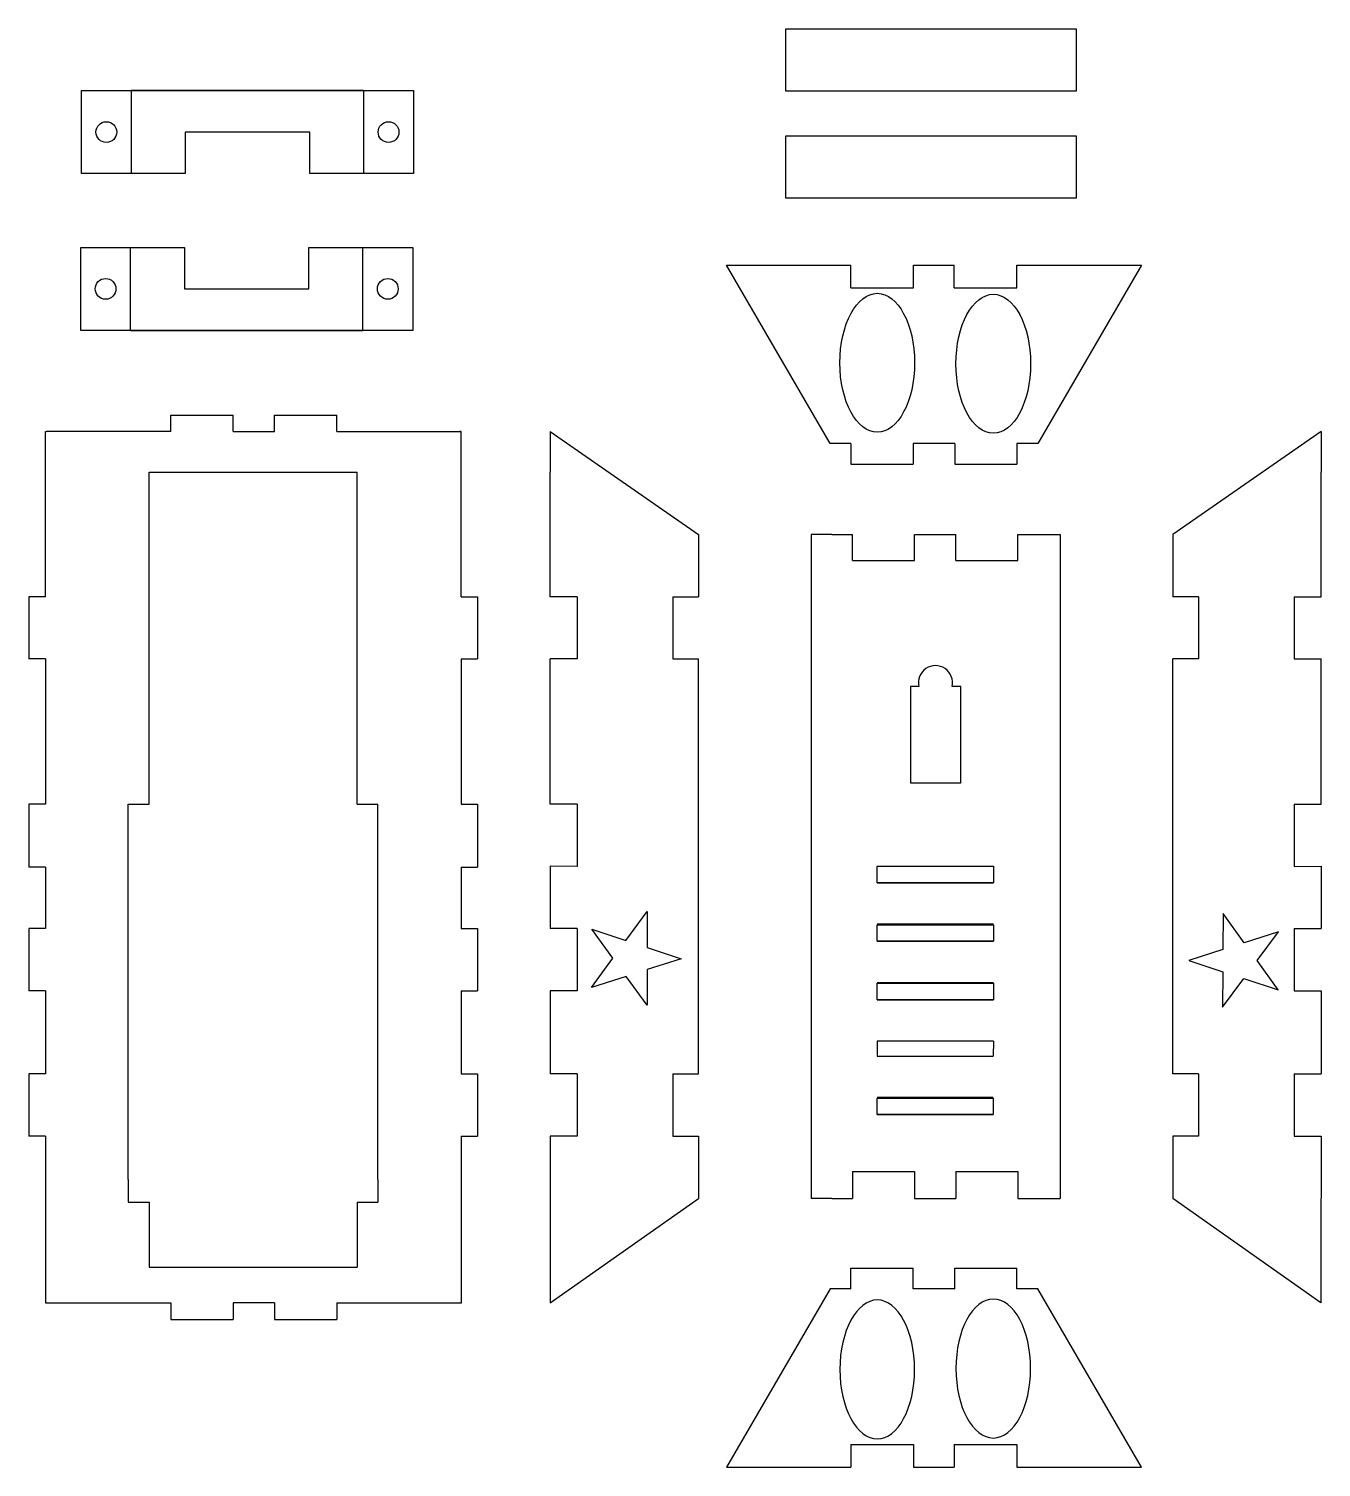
# Model space of a CAD drawing. Header units: millimetres. Extents: x -28 to 283, y -64 to 283.
import ezdxf

# ---------------------------------------------------------------- set-up
doc = ezdxf.new("R2010")
doc.units = ezdxf.units.MM
doc.layers.add('CORTE', color=1, linetype='Continuous')
doc.layers.add('GRABADO', color=80, linetype='Continuous')

msp = doc.modelspace()

# ---------------------------------------------------------------- linework, layer by layer
at = {"layer": 'CORTE'}
for p, q in [((52.64, 267.7), (-3.36, 267.7)), ((24.64, 267.7), (52.64, 267.7)), ((39.64, 257.7), (9.64, 257.7)), ((9.64, 257.7), (9.64, 247.7)), ((39.64, 247.7), (39.64, 257.7)), ((9.46, 229.92), (9.46, 219.92)), ((39.46, 219.92), (39.46, 229.92)), ((170.06, 220.15), (170.06, 225.65)), ((185.16, 220.15), (185.16, 225.65)), ((194.96, 220.15), (194.96, 225.65)), ((210.06, 220.15), (210.06, 225.65)), ((9.46, 219.92), (39.46, 219.92)), ((170.06, 220.15), (185.16, 220.15)), ((194.96, 220.15), (210.06, 220.15)), ((24.46, 209.92), (-3.54, 209.92)), ((-3.54, 209.92), (52.46, 209.92)), ((6.19, 185.51), (6.19, 189.51)), ((6.19, 189.51), (21.19, 189.51)), ((21.19, 185.51), (21.19, 189.51)), ((31.19, 185.51), (31.19, 189.51)), ((31.19, 189.51), (46.19, 189.51)), ((46.19, 185.51), (46.19, 189.51)), ((-24.05, 172.9), (-24.05, 185.51)), ((-24.05, 185.51), (-23.77, 185.51)), ((6.19, 185.51), (-23.77, 185.51)), ((46.19, 185.51), (75.95, 185.51)), ((76.11, 185.51), (75.83, 185.51)), ((76.11, 172.9), (76.11, 185.51)), ((97.56, 185.51), (97.56, 175.73)), ((97.56, 185.51), (133.33, 160.72)), ((283.36, 185.51), (247.59, 160.72)), ((283.36, 185.51), (283.36, 175.73)), ((170.06, 182.65), (170.06, 177.65)), ((185.06, 182.65), (185.06, 177.65)), ((195.06, 182.65), (195.06, 177.65)), ((210.06, 182.65), (210.06, 177.65)), ((170.06, 177.65), (185.06, 177.65)), ((195.06, 177.65), (210.06, 177.65)), ((0.97, 95.72), (0.97, 175.72)), ((0.97, 175.72), (51.09, 175.72)), ((51.09, 95.72), (51.09, 175.72)), ((97.56, 145.72), (97.55, 175.73)), ((283.36, 145.72), (283.37, 175.73)), ((-24.05, 145.72), (-24.05, 172.9)), ((76.11, 145.72), (76.11, 172.9)), ((133.33, 160.72), (133.33, 145.72)), ((165.43, 160.72), (160.43, 160.72)), ((160.43, 160.72), (160.43, 0.72)), ((165.43, 160.72), (170.39, 160.72)), ((170.39, 154.41), (170.39, 160.72)), ((185.39, 154.41), (185.39, 160.72)), ((185.39, 160.72), (195.29, 160.72)), ((195.29, 154.41), (195.29, 160.72)), ((210.29, 154.41), (210.29, 160.72)), ((210.29, 160.72), (215.43, 160.72)), ((215.43, 160.72), (220.43, 160.72)), ((220.43, 160.72), (220.43, 0.72)), ((247.59, 160.72), (247.59, 145.72)), ((170.39, 154.41), (185.39, 154.41)), ((195.29, 154.41), (210.29, 154.41)), ((-24.05, 145.72), (-28.05, 145.72)), ((-28.05, 145.72), (-28.05, 130.72)), ((76.11, 145.72), (80.11, 145.72)), ((80.11, 145.72), (80.11, 130.72)), ((104.05, 145.72), (97.56, 145.72)), ((104.05, 145.72), (104.05, 130.72)), ((127.1, 145.72), (133.33, 145.72)), ((127.1, 145.72), (127.1, 130.72)), ((253.82, 145.72), (247.59, 145.72)), ((253.82, 145.72), (253.82, 130.72)), ((276.87, 145.72), (283.36, 145.72)), ((276.87, 145.72), (276.87, 130.72)), ((-24.05, 130.72), (-28.05, 130.72)), ((76.11, 130.72), (80.11, 130.72)), ((104.05, 130.72), (97.57, 130.72)), ((97.58, 95.72), (97.57, 130.72)), ((127.1, 130.72), (133.33, 130.72)), ((133.34, 30.72), (133.33, 130.72)), ((247.58, 30.72), (247.59, 130.72)), ((253.82, 130.72), (247.59, 130.72)), ((276.87, 130.72), (283.35, 130.72)), ((283.34, 95.72), (283.35, 130.72)), ((-24.05, 95.72), (-28.05, 95.72)), ((-28.05, 95.72), (-28.05, 80.52)), ((-4.08, 95.72), (0.97, 95.72)), ((-4.08, 5.26), (-4.08, 95.72)), ((51.09, 95.72), (56.09, 95.72)), ((56.09, 5.26), (56.09, 95.72)), ((76.11, 95.72), (80.11, 95.72)), ((80.11, 95.72), (80.11, 80.52)), ((104.05, 95.72), (97.58, 95.72)), ((104.05, 95.72), (104.05, 80.72)), ((276.87, 95.72), (283.34, 95.72)), ((276.87, 95.72), (276.87, 80.72)), ((-24.05, 80.52), (-28.05, 80.52)), ((76.11, 80.52), (80.11, 80.52)), ((104.05, 80.72), (97.58, 80.8)), ((97.58, 80.8), (97.59, 65.72)), ((176.39, 80.78), (204.39, 80.78)), ((276.87, 80.72), (283.34, 80.8)), ((283.34, 80.8), (283.33, 65.72)), ((-24.05, 65.72), (-28.05, 65.72)), ((-28.05, 65.72), (-28.05, 50.72)), ((76.11, 65.72), (80.11, 65.72)), ((80.11, 65.72), (80.11, 50.72)), ((104.05, 65.72), (97.59, 65.72)), ((104.05, 65.72), (104.05, 50.72)), ((276.87, 65.72), (283.33, 65.72)), ((276.87, 65.72), (276.87, 50.72)), ((-24.05, 50.72), (-28.05, 50.72)), ((76.11, 50.72), (80.11, 50.72)), ((104.05, 50.72), (97.59, 50.72)), ((97.59, 50.72), (97.6, 30.72)), ((276.87, 50.72), (283.33, 50.72)), ((283.33, 50.72), (283.32, 30.72)), ((176.39, 38.57), (176.34, 35.01)), ((204.39, 38.57), (204.34, 35.01)), ((-24.05, 30.72), (-28.05, 30.72)), ((-28.05, 30.72), (-28.05, 15.72)), ((76.11, 30.72), (80.11, 30.72)), ((80.11, 30.72), (80.11, 15.72)), ((104.05, 30.72), (97.6, 30.72)), ((104.05, 30.72), (104.05, 15.72)), ((127.1, 30.72), (133.34, 30.72)), ((127.1, 30.72), (127.1, 15.72)), ((253.82, 30.72), (247.58, 30.72)), ((253.82, 30.72), (253.82, 15.72)), ((276.87, 30.72), (283.32, 30.72)), ((276.87, 30.72), (276.87, 15.72)), ((-24.05, 15.72), (-28.05, 15.72)), ((-24.05, 15.72), (-24.05, -11.86)), ((76.11, 15.72), (76.11, -11.86)), ((76.11, 15.72), (80.11, 15.72)), ((104.05, 15.72), (97.6, 15.72)), ((97.6, 15.72), (97.61, -14.14)), ((127.1, 15.72), (133.34, 15.72)), ((133.34, 15.72), (133.34, 0.72)), ((247.58, 15.72), (247.58, 0.72)), ((253.82, 15.72), (247.58, 15.72)), ((276.87, 15.72), (283.32, 15.72)), ((283.32, 15.72), (283.31, -14.14)), ((170.39, 7.16), (170.39, 0.72)), ((170.39, 7.16), (185.39, 7.16)), ((185.39, 7.16), (185.39, 0.72)), ((195.29, 7.17), (195.29, 0.72)), ((195.29, 7.17), (210.29, 7.17)), ((210.29, 7.17), (210.29, 0.72)), ((-4.08, 5.26), (-4.08, -0.21)), ((56.09, 5.26), (56.09, -0.21)), ((97.61, -24.48), (133.34, 0.72)), ((165.43, 0.72), (160.43, 0.72)), ((165.43, 0.72), (170.39, 0.72)), ((185.39, 0.72), (195.29, 0.72)), ((210.29, 0.72), (215.43, 0.72)), ((215.43, 0.72), (220.43, 0.72)), ((283.31, -24.48), (247.58, 0.72)), ((-4.08, -0.21), (0.97, -0.21)), ((0.97, -0.21), (0.97, -15.88)), ((51.09, -0.21), (51.09, -15.88)), ((51.09, -0.21), (56.09, -0.21)), ((-24.05, -11.86), (-24.05, -24.47)), ((76.11, -11.86), (76.11, -24.47)), ((0.97, -15.88), (51.09, -15.88)), ((97.61, -14.14), (97.61, -24.48)), ((170.06, -16.08), (185.06, -16.08)), ((170.06, -21.08), (170.06, -16.08)), ((185.06, -21.08), (185.06, -16.08)), ((195.06, -16.08), (210.06, -16.08)), ((195.06, -21.08), (195.06, -16.08)), ((210.06, -21.08), (210.06, -16.08)), ((283.31, -14.14), (283.31, -24.48)), ((-24.05, -24.47), (6.19, -24.47)), ((6.19, -24.47), (6.19, -28.47)), ((31.19, -24.47), (21.19, -24.47)), ((21.19, -24.47), (21.19, -28.47)), ((31.19, -24.47), (31.19, -28.47)), ((46.19, -24.48), (76.23, -24.48)), ((46.19, -24.48), (46.19, -28.47)), ((6.19, -28.47), (21.19, -28.47)), ((31.19, -28.47), (46.19, -28.47)), ((170.06, -58.58), (170.06, -64.08)), ((170.06, -58.58), (185.16, -58.58)), ((185.16, -58.58), (185.16, -64.08)), ((194.96, -58.58), (210.06, -58.58)), ((194.96, -58.58), (194.96, -64.08)), ((210.06, -58.58), (210.06, -64.08))]:
    msp.add_line(p, q, dxfattribs=at)
for points in [[(154.34, 282.6), (224.34, 282.6), (224.34, 267.6), (154.34, 267.6)], [(154.34, 256.79), (224.34, 256.79), (224.34, 241.79), (154.34, 241.79)], [(176.39, 80.78), (204.39, 80.78), (204.39, 76.78), (176.39, 76.78)], [(105.35, 68.07)], [(176.39, 66.68), (204.39, 66.68), (204.39, 62.68), (176.39, 62.68)], [(176.39, 52.57), (204.39, 52.57), (204.39, 48.57), (176.39, 48.57)], [(176.34, 24.9), (204.34, 24.9), (204.34, 20.9), (176.34, 20.9)]]:
    msp.add_lwpolyline(points, close=True, dxfattribs=at)
for points in [[(9.64, 247.7), (-15.36, 247.7), (-15.36, 267.7), (64.64, 267.7), (64.64, 247.7), (39.64, 247.7)], [(39.46, 229.92), (64.46, 229.92), (64.46, 209.92), (-15.54, 209.92), (-15.54, 229.92), (9.46, 229.92)], [(170.06, 182.65), (165.06, 182.65), (140.06, 225.65), (170.06, 225.65)], [(185.16, 225.65), (194.96, 225.65)], [(210.06, 225.65), (240.06, 225.65), (216.51, 185.14), (215.06, 182.65), (210.06, 182.65)], [(21.19, 185.51), (31.19, 185.51)], [(195.06, 182.65), (185.06, 182.65)], [(-24.05, 130.72), (-24.05, 95.72)], [(76.11, 130.72), (76.11, 95.72)], [(186.41, 124.09), (184.41, 124.09), (184.41, 100.89), (196.51, 100.89), (196.51, 124.09), (194.41, 124.09)], [(-24.05, 80.52), (-24.05, 65.72)], [(76.11, 80.52), (76.11, 65.72)], [(176.39, 76.78), (204.39, 76.78)], [(204.39, 66.78), (176.39, 66.78)], [(176.39, 62.68), (204.39, 62.68)], [(204.39, 52.68), (176.39, 52.68)], [(-24.05, 50.72), (-24.05, 30.72)], [(76.11, 50.72), (76.11, 30.72)], [(176.39, 48.57), (204.39, 48.57)], [(204.39, 38.57), (176.39, 38.57)], [(176.34, 35.01), (204.34, 35.01)], [(204.34, 25.01), (176.34, 25.01)], [(176.34, 20.9), (204.34, 20.9)], [(170.06, -21.08), (165.06, -21.08), (140.06, -64.08), (170.06, -64.08)], [(195.06, -21.08), (185.06, -21.08)], [(210.06, -64.08), (240.06, -64.08), (216.51, -23.57), (215.06, -21.08), (210.06, -21.08)], [(185.16, -64.08), (194.96, -64.08)]]:
    msp.add_lwpolyline(points, dxfattribs=at)
for centre in [(-9.36, 257.7), (58.64, 257.7), (-9.54, 219.92), (58.46, 219.92)]:
    msp.add_circle(centre, 2.5, dxfattribs=at)
msp.add_arc((190.41, 125.01), 4.1, 347.0583, 192.9417, dxfattribs=at)
for centre in [(176.39, 202.09), (204.35, 201.86)]:
    msp.add_ellipse(centre, major_axis=(0, -16.75), ratio=0.537462, dxfattribs=at)
at = {"layer": 'CORTE', "extrusion": (0, 0, -1)}
for centre in [(176.39, -40.52), (204.35, -40.29)]:
    msp.add_ellipse(centre, major_axis=(0, 16.75), ratio=0.537462, dxfattribs=at)
at = {"layer": 'GRABADO'}
for p, q in [((-3.36, 267.7), (-3.36, 247.7)), ((52.64, 267.7), (52.64, 247.7)), ((-3.54, 209.92), (-3.54, 229.92)), ((52.46, 209.92), (52.46, 229.92)), ((115.84, 62.87), (120.97, 69.88)), ((120.97, 69.88), (120.97, 61.19)), ((259.73, 69.38), (259.67, 60.68)), ((264.81, 62.33), (259.73, 69.38)), ((107.59, 65.59), (115.84, 62.87)), ((112.7, 58.59), (107.59, 65.59)), ((273.07, 64.99), (264.81, 62.33)), ((267.91, 58.02), (273.07, 64.99)), ((120.97, 61.19), (129.18, 58.48)), ((259.67, 60.68), (251.43, 58.04)), ((107.54, 51.54), (112.7, 58.59)), ((129.18, 58.48), (120.97, 55.85)), ((120.97, 55.85), (120.97, 47.26)), ((251.43, 58.04), (259.63, 55.34)), ((273.02, 50.94), (267.91, 58.02)), ((115.89, 54.22), (107.54, 51.54)), ((120.97, 47.26), (115.89, 54.22)), ((259.63, 55.34), (259.56, 46.76)), ((259.56, 46.76), (264.69, 53.68)), ((264.69, 53.68), (273.02, 50.94))]:
    msp.add_line(p, q, dxfattribs=at)

doc.saveas('drawing.dxf')
